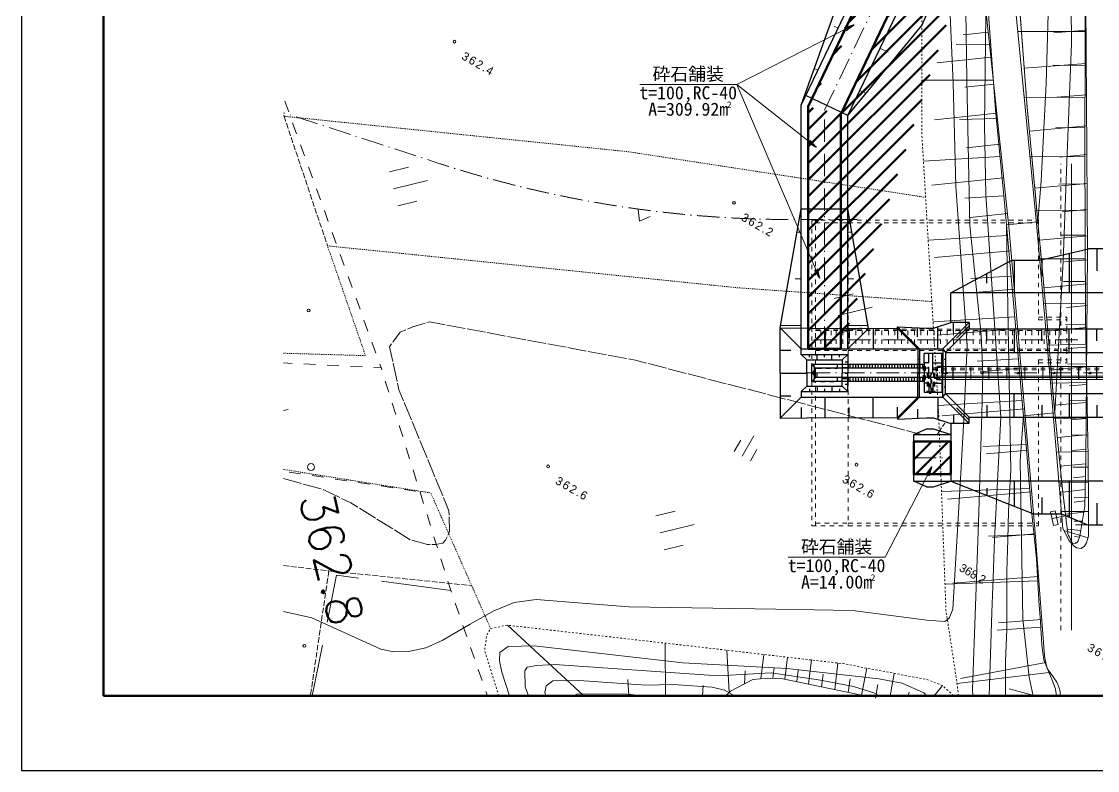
# Model space of a CAD drawing. Header units: millimetres. Extents: x 589521 to 827121, y -149161 to 18839.
# Drawn here: x 589521 to 704923, y -149161 to -68850 of the extents above; entities that cross this region are included whole.
import ezdxf
from ezdxf.enums import TextEntityAlignment as Align

# ---------------------------------------------------------------- set-up
doc = ezdxf.new("R2010")
doc.units = ezdxf.units.MM
doc.header["$LTSCALE"] = 400
for name, pattern in [('561019', [1, 0.5, -0.5]), ('56301', [0.5, 0.25, -0.25]), ('56302', [2, 1.5, -0.5]), ('57103', [5.5, 5, -0.5]), ('SXF_一点短鎖線', [9.25, 6, -1.5, 0.25, -1.5]), ('SXF_跳び破線', [12, 6, -6]), ('破線', [7.5, 6, -1.5])]:
    doc.linetypes.add(name, pattern=pattern)
for name, color, linetype, lineweight in [('D-BGD', 7, 'Continuous', 13), ('D-BMK', 2, 'SXF_一点短鎖線', 13), ('D-BYP-STR1', 2, 'Continuous', 13), ('D-BYP-STR2', 6, 'Continuous', 25), ('D-BYP-STR4', 6, 'Continuous', 25), ('D-BYP-STR8', 150, 'Continuous', 13), ('D-STR', 1, 'Continuous', 50), ('D-STR-HTXT', 7, 'Continuous', 13), ('D-STR-TXT', 7, 'Continuous', 13), ('D-TTL', 2, 'Continuous', 140), ('●予備設計_LP横断', 7, 'Continuous', 13)]:
    doc.layers.add(name, color=color, linetype=linetype, lineweight=lineweight)
doc.styles.add('BIGFONT', font='txt', dxfattribs={"height": 0.2, "bigfont": 'BIGFONT'})
doc.styles.add('MS ゴシック', font='MS Gothic.ttf')
doc.styles.add('Style-WORKING', font='WORKING.shx')
doc.dimstyles.new('DIM-400-F', dxfattribs={"dimscale": 400, "dimtxt": 3.5, "dimasz": 2.5, "dimexe": 0, "dimexo": 2, "dimgap": 0.8, "dimtad": 1, "dimdec": 0, "dimzin": 0, "dimdsep": 46, "dimtxsty": 'MS ゴシック', "dimblk": 'OPEN', "dimcen": 0.1, "dimclrd": 256, "dimclre": 256, "dimclrt": 256, "dimaunit": 1, "dimadec": 4, "dimazin": 0, "dimtfac": 1, "dimtdec": 0, "dimtmove": 2, "dimatfit": 3, "dimldrblk": 'OPEN', "dimfxl": 1, "dimtolj": 1, "dimtzin": 0, "dimlwd": -1, "dimlwe": -1, "dimarcsym": 2})

# ---------------------------------------------------------------- blocks, each defined once
blk = doc.blocks.new('M2242')
at = {"layer": '●予備設計_LP横断', "linetype": 'Continuous', "lineweight": 15}
for p, q in [((0, 0), (2, 0)), ((1.5, 0.75), (1.5, -0.75)), ((1.5, 0.75), (2, 0.75)), ((2, 0.75), (2, -0.75)), ((1.5, -0.75), (2, -0.75))]:
    blk.add_line(p, q, dxfattribs=at)
blk = doc.blocks.new('M6313')
at = {"layer": '●予備設計_LP横断', "linetype": 'Continuous', "lineweight": 9, "flags": 128}
blk.add_lwpolyline([(-0.75, 0), (0, -1), (0.75, 0)], dxfattribs=at)
blk = doc.blocks.new('M6334')
at = {"layer": '●予備設計_LP横断', "linetype": 'Continuous', "lineweight": 9}
for p, q in [((0, -1.25), (0, 1.25)), ((-1, -1.25), (-1, 0.15)), ((1, -1.25), (1, 0.15))]:
    blk.add_line(p, q, dxfattribs=at)
blk = doc.blocks.new('M7312')
at = {"layer": '●予備設計_LP横断', "linetype": 'Continuous', "lineweight": 20}
blk.add_circle((0, 0), 0.15, dxfattribs=at)
blk = doc.blocks.new('土工11-18')
at = {"layer": 'D-BYP-STR2'}
for p, q in [((901037, 91803), (898087, 94754)), ((898087, 91354), (898087, 94754)), ((898087, 94754), (905585, 91803)), ((885329, 91903), (890553, 93103)), ((888487, 92629), (888487, 88403)), ((894391, 93103), (890552, 93103)), ((891437, 93103), (891437, 90753)), ((894391, 93103), (898087, 91354)), ((894391, 93103), (894391, 88403)), ((875801, 88403), (882319, 91903)), ((882319, 91903), (885329, 91903)), ((882587, 91903), (882587, 88403)), ((885537, 91951), (885537, 90177)), ((896709, 92006), (896709, 90205)), ((901037, 88403), (898087, 91354)), ((901037, 88403), (901037, 91803)), ((901037, 91803), (905585, 91803)), ((905585, 91803), (905585, 89803)), ((879637, 89433), (879637, 90463)), ((903037, 89803), (903037, 86403)), ((903037, 89803), (905585, 89803)), ((875801, 85203), (875801, 88403)), ((901037, 88403), (875801, 88403)), ((893337, 86403), (903037, 86403)), ((896837, 82903), (893337, 86403)), ((893337, 84533), (893337, 86403)), ((894844, 83961), (893337, 85468)), ((896791, 84774), (896791, 86403)), ((899791, 86403), (899791, 82903)), ((902791, 84774), (902791, 86403)), ((906137, 83303), (903037, 86403)), ((857478, 79803), (857478, 84662)), ((857478, 84662), (859737, 82403)), ((859737, 83509), (859737, 84616)), ((862312, 84595), (862312, 82403)), ((864887, 84585), (864887, 83503)), ((867462, 84574), (867462, 82403)), ((872437, 82403), (870076, 84764)), ((870076, 84564), (870076, 84764)), ((870076, 84764), (873164, 84603)), ((871207, 83534), (870076, 84664)), ((872237, 82403), (870076, 84564)), ((870076, 84564), (870076, 83464)), ((872221, 83692), (872221, 84652)), ((873164, 84603), (873942, 84603)), ((873942, 84603), (875801, 85203)), ((874406, 82403), (874406, 84753)), ((874937, 82403), (877737, 85203)), ((875207, 82003), (877737, 84533)), ((877737, 85203), (875801, 85203)), ((876071, 84243, -354000), (876071, 85203, -354000)), ((876405, 83536), (877737, 84868)), ((877737, 85203), (877737, 84533)), ((877737, 84533), (893337, 84533)), ((879637, 83268), (879637, 84533)), ((882587, 84533), (882587, 82003)), ((885537, 83268), (885537, 84533)), ((888487, 82003), (888487, 84533)), ((891437, 83268), (891437, 84533)), ((895867, 82003), (893337, 84533)), ((904337, 82903), (904737, 83303)), ((904737, 83303), (904737, 76304)), ((904737, 83303), (906137, 83303)), ((857478, 82245), (858608, 82245)), ((859737, 82403), (872237, 82403)), ((859737, 81803), (859737, 82403)), ((872237, 82403), (872237, 79803)), ((872437, 82403), (872237, 82403)), ((872437, 82403), (874937, 82403)), ((872437, 82403), (872437, 79803)), ((874937, 82403), (874937, 79803)), ((874937, 82403), (875207, 82003)), ((875207, 82003), (875207, 79803)), ((875207, 82003), (895867, 82003)), ((895867, 82003), (896837, 82903)), ((895867, 82003), (895867, 79803)), ((904337, 82903), (896837, 82903)), ((896837, 82903), (896837, 79803)), ((904337, 82903), (904337, 79803)), ((904337, 82803), (904737, 82803)), ((860337, 81203), (859737, 81803)), ((859737, 81803), (859737, 81803)), ((860637, 81503), (860637, 81803)), ((861437, 81203), (861437, 81803)), ((862237, 81503), (862237, 81803)), ((863037, 81203), (863037, 81803)), ((863837, 81503), (863837, 81803)), ((864137, 81203), (864737, 81803)), ((864437, 81003), (864737, 81003)), ((872237, 81303), (872337, 81303)), ((875072, 81303), (875207, 81303)), ((895867, 81303), (896352, 81303)), ((904537, 81303), (904737, 81303)), ((857478, 79803), (860338, 79803)), ((857478, 79803), (857478, 74944)), ((857478, 79803), (860338, 79803)), ((864138, 80403), (864737, 80403)), ((864437, 79803), (864737, 79803)), ((864437, 79803), (864737, 79803)), ((872237, 77203), (872237, 79803)), ((872237, 79803), (872437, 79803)), ((872437, 77203), (872437, 79803)), ((874937, 77203), (874937, 79803)), ((874937, 79803), (875207, 79803)), ((875207, 77603), (875207, 79803)), ((895867, 77603), (895867, 79803)), ((895867, 79803), (896837, 79803)), ((896837, 76703), (896837, 79803)), ((904337, 76703), (904337, 79803)), ((904337, 79803), (904737, 79803)), ((864138, 79203), (864737, 79203)), ((864437, 78603), (864737, 78603)), ((857478, 77362), (858608, 77362)), ((860337, 78403), (859737, 77803)), ((859737, 77803), (859737, 77803)), ((859737, 77803), (859737, 77203)), ((860637, 78103), (860637, 77803)), ((861437, 78403), (861437, 77803)), ((862237, 78103), (862237, 77803)), ((863037, 78403), (863037, 77803)), ((863837, 78103), (863837, 77803)), ((864137, 78403), (864737, 77803)), ((872237, 78303), (872337, 78303)), ((874937, 77203), (875207, 77603)), ((875072, 78303), (875207, 78303)), ((875207, 77603), (895867, 77603)), ((875207, 77603), (877737, 75073)), ((882587, 75073), (882587, 77603)), ((888487, 77603), (888487, 75073)), ((895867, 77603), (893337, 75073)), ((895867, 78303), (896352, 78303)), ((895867, 77603), (896837, 76703)), ((904537, 78303), (904737, 78303)), ((857478, 74944), (859737, 77203)), ((859737, 77203), (872237, 77203)), ((862312, 75011), (862312, 77203)), ((867462, 75032), (867462, 77203)), ((872437, 77203), (870076, 74842)), ((872237, 77203), (870076, 75042)), ((872237, 77203), (872437, 77203)), ((872437, 77203), (874937, 77203)), ((874406, 77203), (874406, 74854)), ((874937, 77203), (877737, 74403)), ((879637, 76338), (879637, 75073)), ((885537, 76338), (885537, 75073)), ((891437, 76338), (891437, 75073)), ((896837, 76703), (893337, 73203)), ((904337, 76703), (896837, 76703)), ((899791, 73203), (899791, 76703)), ((903037, 73203), (906137, 76304)), ((904337, 76803), (904737, 76803)), ((904737, 76304), (904337, 76703)), ((906137, 76304), (904737, 76304)), ((859737, 76097), (859737, 74991)), ((864887, 75022), (864887, 76103)), ((870076, 75042), (870076, 76142)), ((871207, 76073), (870076, 74942)), ((870076, 75042), (870076, 74842)), ((872221, 75915), (872221, 74954)), ((876071, 75364, -354000), (876071, 74403, -354000)), ((876405, 76071), (877737, 74738)), ((877737, 74403), (877737, 75073)), ((877737, 75073), (893337, 75073)), ((894844, 75646), (893337, 74138)), ((893337, 75073), (893337, 73203)), ((870076, 74842), (873164, 75003)), ((873164, 75003), (873942, 75003)), ((873942, 75003), (875801, 74403)), ((875801, 74403), (875801, 68203)), ((877737, 74403), (875801, 74403)), ((896791, 74833), (896791, 73203)), ((902791, 74833), (902791, 73203)), ((893337, 73203), (903037, 73203)), ((903037, 69803, -240720), (903037, 73203)), ((905585, 69803, 242956), (903037, 69803, 242956)), ((905585, 69803, 242956), (905585, 68203, 242956)), ((905585, 68203), (875801, 68203)), ((875801, 68203), (884658, 64703)), ((882587, 68203), (882587, 65521)), ((888487, 68203), (888487, 64361)), ((894387, 68203), (894387, 63503)), ((897905, 63503), (905585, 68203)), ((879637, 67445), (879637, 66687)), ((885537, 66453), (885537, 64703)), ((891437, 65853), (891437, 63503)), ((884658, 64703), (887662, 64703)), ((887662, 64703), (890553, 63503)), ((897905, 63503), (890552, 63503))]:
    blk.add_line(p, q, dxfattribs=at)
for points in [[(857478, 84662), (860337, 84603), (870076, 84564)], [(859737, 81803), (864737, 81803), (864737, 79803)], [(860337, 79803), (860337, 81203), (864137, 81203), (864137, 79803)], [(859737, 77803), (864737, 77803), (864737, 79803)], [(860337, 79803), (860337, 78403), (864137, 78403), (864137, 79803)], [(857478, 74944), (860337, 75003), (870076, 75042)]]:
    blk.add_lwpolyline(points, dxfattribs=at)
at = {"layer": 'D-BYP-STR4', "ltscale": 0.2}
for p, q in [((906137, 86703), (903037, 89803)), ((905585, 89803), (905866, 89733)), ((905866, 89833), (905866, 89733)), ((908996, 86703), (905866, 89833)), ((905866, 89833), (907054, 89703)), ((907406, 88243), (905866, 89783)), ((908896, 86703), (905866, 89733)), ((907054, 89703), (909496, 89803)), ((908016, 89743), (908016, 88721)), ((909496, 89803), (911337, 89803)), ((910166, 86703), (910166, 89803)), ((911337, 86703), (914537, 89903)), ((914537, 89903), (911337, 89803)), ((912352, 89835), (912352, 88776)), ((914537, 79803), (914537, 89903)), ((908896, 86703), (906137, 86703)), ((906137, 83303), (906137, 86703)), ((908896, 79803), (908896, 86703)), ((908996, 86703), (908896, 86703)), ((911337, 86703), (908996, 86703)), ((908996, 86703), (908996, 79803)), ((911337, 79803), (911337, 86703)), ((912887, 86403), (914537, 86403)), ((908996, 83103), (908896, 83103)), ((911337, 83103), (914537, 83103)), ((908896, 79803), (908896, 72903)), ((908946, 79803), (908896, 79803)), ((908996, 72903), (908996, 79803)), ((911337, 79803), (911337, 72903)), ((912937, 79803), (914537, 79803)), ((914537, 79803), (914537, 69703)), ((906137, 72903), (906137, 76304)), ((908996, 76503), (908896, 76503)), ((911337, 76503), (914537, 76503)), ((906137, 72903), (903037, 69803)), ((908996, 72903), (905866, 69774)), ((908896, 72903), (905866, 69874)), ((908896, 72903), (906137, 72903)), ((908996, 72903), (908896, 72903)), ((911337, 72903), (908996, 72903)), ((910166, 72903), (910166, 69803)), ((911337, 72903), (914537, 69703)), ((912887, 73203), (914537, 73203)), ((907406, 71364), (905866, 69824)), ((908016, 69864), (908016, 70886)), ((912352, 69772), (912352, 70830)), ((905585, 69803), (905866, 69874)), ((905866, 69774), (907054, 69903)), ((905866, 69774), (905866, 69874)), ((907054, 69903), (909496, 69803)), ((909496, 69803), (911337, 69803)), ((914537, 69703), (911337, 69803))]:
    blk.add_line(p, q, dxfattribs=at)
blk = doc.blocks.new('_Open')
at = {"color": 0, "linetype": 'ByBlock', "lineweight": -2}
for p, q in [((-1, 0.17), (0, 0)), ((-1, -0.17), (0, 0)), ((0, 0), (-1, 0))]:
    blk.add_line(p, q, dxfattribs=at)

msp = doc.modelspace()

# ---------------------------------------------------------------- hatches: boundary and pattern name
at = {"layer": 'D-STR'}
h = msp.add_hatch(dxfattribs=at)
h.set_pattern_fill('ANSI31', color=256, scale=400)
edge = h.paths.add_edge_path()
edge.add_line((673896, -77975), (702554, -18039))
edge.add_line((702554, -18039), (702814, -21552))
edge.add_line((702814, -21552), (703074, -25065))
edge.add_line((703074, -25065), (673896, -77975))
edge.add_line((673896, -103938), (677396, -103938))
edge.add_line((677396, -78768), (703074, -25065))
edge.add_line((677396, -103938), (677396, -78768))
edge.add_line((673896, -103938), (673896, -77975))
h = msp.add_hatch(dxfattribs=at)
h.set_pattern_fill('ANSI31', color=256, scale=400)
h.paths.add_polyline_path([(689210, -117388), (689210, -113888), (685210, -113888), (685210, -117388)])

# ---------------------------------------------------------------- linework, layer by layer
at = {"layer": 'D-BGD', "linetype": 'Continuous'}
for p, q in [((693201, -69997, -363379), (690524, -70280, -363379)), ((703606, -69934, -363379), (696369, -69903, -363379)), ((703692, -69789, -363379), (700248, -70047, -363379)), ((693471, -71336, -363379), (689783, -71327, -363379)), ((693493, -72679, -363379), (687719, -73293, -363379)), ((703721, -73362, -363379), (697070, -73860, -363379)), ((703589, -73557, -363379), (700154, -73532, -363379)), ((693756, -75140, -363379), (686085, -75121, -363379)), ((693796, -75564, -363379), (690690, -75890, -363379)), ((703577, -76988, -363379), (697066, -76959, -363379)), ((703747, -76697, -363379), (700546, -76967, -363379)), ((617749, -77376, -472), (618175, -78551, -445)), ((694122, -78669, -363379), (687442, -79374, -363379)), ((694080, -79231, -363379), (690140, -79348, -363379)), ((618599, -79726, -417), (619024, -80901, -389)), ((703770, -80032, -363379), (697626, -80612, -363379)), ((703563, -80244, -363379), (700468, -80230, -363379)), ((619449, -82077, -362), (619875, -83252, -334)), ((694474, -82009, -363379), (690886, -82392, -363379)), ((694466, -83318, -363379), (686253, -83812, -363379)), ((703562, -83335, -363379), (697688, -83361, -363379)), ((703790, -83117, -363379), (700853, -83395, -363379)), ((620300, -84427, -307), (620725, -85602, -279)), ((628991, -84964, -363379), (631031, -84466, -363379)), ((629434, -86785, -363379), (633078, -85896, -363379)), ((694857, -85597, -363379), (687145, -86412, -363379)), ((703811, -86203, -363379), (698204, -86733, -363379)), ((703571, -86269, -363379), (700770, -86286, -363379)), ((621150, -86777, -251), (621576, -87953, -224)), ((694866, -87549, -363379), (690685, -87801, -363379)), ((629878, -88607, -363379), (631918, -88110, -363379)), ((622001, -89128, -196), (622426, -90303, -168)), ((695260, -89451, -363379), (691280, -89873, -363379)), ((703587, -89070, -363379), (698255, -89096, -363379)), ((703829, -89019, -363379), (701146, -89269, -363379)), ((622850, -91478, -141), (623276, -92654, -113)), ((695257, -91781, -363379), (686763, -92292, -363379)), ((703848, -91835, -363379), (698720, -92307, -363379)), ((703598, -91741, -363379), (701044, -91749, -363379)), ((695642, -93442, -363379), (687439, -94148, -363379)), ((623701, -93829, -85), (624126, -95004, -58)), ((703603, -94281, -363379), (698723, -94302, -363379)), ((703853, -94410, -363379), (701398, -94634, -363379)), ((624551, -96179, -30), (624977, -97354, -2)), ((695659, -96153, -363379), (691342, -96412, -363379)), ((703618, -96723, -363379), (701283, -96731, -363379)), ((676667, -98560, -363379), (678707, -98065, -363379)), ((695995, -97543, -363379), (691794, -97909, -363379)), ((703833, -96984, -363379), (699190, -97411, -363379)), ((625402, -98529, 25), (625827, -99704, 53)), ((703625, -99058, -363379), (699135, -99083, -363379)), ((677109, -100381, -363379), (680753, -99496, -363379)), ((703815, -99316, -363379), (701605, -99512, -363379)), ((626252, -100879, 81), (626678, -102054, 108)), ((696060, -100524, -363379), (687290, -101051, -363379)), ((703647, -101308, -363379), (701490, -101348, -363379)), ((677552, -102204, -363379), (679592, -101708, -363379)), ((696355, -101753, -363379), (687792, -102483, -363379)), ((703798, -101647, -363379), (699598, -102004, -363379)), ((627103, -103230, 136), (627528, -104405, 164)), ((703692, -103456, -363379), (699526, -103541, -363379)), ((703782, -103754, -363379), (701779, -103925, -363379)), ((696441, -105010, -363379), (692001, -105277, -363379)), ((618556, -105504, 113), (617621, -105456, 105)), ((621052, -105632, 136), (619803, -105568, 125)), ((623548, -105760, 159), (622300, -105696, 148)), ((626045, -105888, 182), (624797, -105824, 171)), ((628169, -106205, 207), (628102, -105993, 201)), ((696720, -106034, -363379), (692375, -106409, -363379)), ((703766, -105861, -363379), (699954, -106186, -363379)), ((703728, -105541, -363379), (701723, -105577, -363379)), ((628913, -108590, 275), (628541, -107398, 241)), ((703764, -107546, -363379), (699880, -107620, -363379)), ((703751, -107774, -363379), (701933, -107929, -363379)), ((696823, -109496, -363379), (687830, -110036, -363379)), ((703812, -109488, -363379), (701924, -109522, -363379)), ((617621, -110572, -363379), (618136, -110447, -363379)), ((629659, -110976, 343), (629287, -109783, 309)), ((697103, -110384, -363379), (688256, -111146, -363379)), ((703737, -109687, -363379), (700277, -109981, -363379)), ((703842, -111362, -363379), (700209, -111442, -363379)), ((703724, -111423, -363379), (702085, -111572, -363379)), ((630404, -113360, 412), (630032, -112168, 378)), ((697267, -114199, -363379), (692626, -114425, -363379)), ((703710, -113159, -363379), (700617, -113462, -363379)), ((703879, -113183, -363379), (702117, -113220, -363379)), ((631149, -115746, 480), (630778, -114553, 446)), ((697478, -114809, -363379), (693011, -115195, -363379)), ((703916, -114946, -363379), (700507, -115017, -363379)), ((703699, -114713, -363379), (702231, -114856, -363379)), ((703677, -116267, -363379), (700918, -116537, -363379)), ((618219, -117165, 154), (619455, -117352, 191)), ((620691, -117537, 229), (621926, -117724, 266)), ((631895, -118131, 548), (631522, -116938, 514)), ((703929, -116649, -363379), (702289, -116652, -363379)), ((703642, -117652, -363379), (702351, -117794, -363379)), ((623161, -117910, 304), (624396, -118095, 342)), ((625632, -118282, 379), (626867, -118468, 417)), ((628103, -118654, 455), (629339, -118840, 492)), ((703932, -118289, -363379), (700787, -118303, -363379)), ((630574, -119027, 530), (631810, -119212, 567)), ((632640, -120517, 616), (632267, -119324, 582)), ((697658, -118908, -363379), (688195, -119260, -363379)), ((697863, -119275, -363379), (688823, -120054, -363379)), ((703606, -119038, -363379), (701200, -119332, -363379)), ((703939, -119861, -363379), (702434, -119873, -363379)), ((703575, -120249, -363379), (702438, -120379, -363379)), ((633385, -122902, 684), (633012, -121710, 650)), ((657570, -121851, -363379), (659610, -121356, -363379)), ((703945, -121376, -363379), (701050, -121396, -363379)), ((703459, -121453, -363379), (701489, -121694, -363379)), ((658012, -123672, -363379), (661656, -122787, -363379)), ((703911, -124205, -363379), (701313, -123427, -363379)), ((703144, -123413, -363379), (701684, -123290, -363379)), ((703302, -122433, -363379), (702440, -122434, -363379)), ((703964, -122828, -363379), (702566, -122832, -363379)), ((634130, -125288, 752), (633757, -124096, 718)), ((698126, -123864, -363379), (693236, -124047, -363379)), ((698250, -123800, -363379), (693681, -124184, -363379)), ((703001, -124143, -363379), (702457, -124067, -363379)), ((658454, -125495, -363379), (660495, -124999, -363379)), ((634874, -127673, 819), (634502, -126481, 785)), ((635554, -129851, 881), (628128, -128870, 511)), ((698525, -128825, -363379), (688566, -129197, -363379)), ((698598, -128372, -363379), (689396, -129069, -363379)), ((636450, -132416, 902), (636038, -131237, 892)), ((637274, -134777, 921), (636863, -133597, 911)), ((649822, -141161, -363379), (641636, -133583, -363379)), ((698843, -133797, -363379), (694170, -134132, -363379)), ((698953, -132970, -363379), (694323, -133320, -363379)), ((621789, -135716, 220), (620682, -141161, 184)), ((638098, -137138, 940), (637686, -135957, 930)), ((658594, -141161, -363379), (658561, -135507, -363379)), ((665413, -140808, -363379), (665163, -136260, -363379)), ((668824, -139317, -363379), (669125, -136719, -363379)), ((671387, -139366, -363379), (671660, -137012, -363379)), ((673937, -139898, -363379), (674237, -137311, -363379)), ((638922, -139498, 959), (638510, -138318, 949)), ((667055, -139877, -363379), (667141, -138460, -363379)), ((670107, -139270, -363379), (670249, -138104, -363379)), ((672662, -139632, -363379), (672805, -138397, -363379)), ((676740, -140483, -363379), (677069, -137639, -363379)), ((679628, -141086, -363379), (680178, -138187, -363379)), ((699388, -137592, -363379), (690217, -139299, -363379)), ((654671, -141161, -363379), (654559, -139422, -363379)), ((675339, -140191, -363379), (675496, -138833, -363379)), ((678184, -140784, -363379), (678404, -139349, -363379)), ((682671, -141161, -363379), (683128, -138746, -363379)), ((699725, -138655, -363379), (689862, -139851, -363379)), ((639503, -141161, 972), (639334, -140677, 968)), ((662550, -141161, -363379), (662618, -140064, -363379)), ((681098, -141392, -363379), (681376, -139929, -363379)), ((684603, -141161, -363379), (684708, -140776, -363379)), ((687418, -141161, -363379), (688317, -140065, -363379)), ((698228, -141161, -363379), (695448, -140414, -363379))]:
    msp.add_line(p, q, dxfattribs=at)
at = {"layer": 'D-BGD', "linetype": '56302'}
msp.add_line((617678, -79008, -363379), (622339, -92903, -363379), dxfattribs=at)
at = {"layer": 'D-BGD', "linetype": '561019', "elevation": -363379, "flags": 128}
for points in [[(702713, -124753), (702253, -124785), (701747, -123807), (701161, -119012), (700357, -110818), (700290, -110128), (699423, -99943), (698538, -90326), (698322, -87979), (697383, -78049), (696465, -65784), (696371, -64811), (695979, -60742), (695551, -56757), (695476, -56060), (693623, -47562), (693200, -45624), (693483, -36824), (694482, -5890), (694104, -4783), (682689, -4707), (667514, -2414), (666558, -2269)], [(690021, -141161), (689832, -139606), (689106, -134844), (688671, -132000), (688233, -120275), (687887, -110988), (686071, -80778), (686114, -63090), (685491, -56533), (683426, -50889), (681737, -47195), (679132, -44228), (679475, -43772), (680720, -42114), (680735, -42094)], [(640717, -141161), (639191, -136286), (639414, -134685), (639834, -133940), (641636, -133583), (664158, -136144), (677633, -137704), (686722, -139427), (688317, -140065), (689503, -141161)]]:
    msp.add_lwpolyline(points, dxfattribs=at)
at = {"layer": 'D-BGD', "linetype": 'Continuous', "flags": 128}
for points, elevation in [([(692533, -2269), (693413, -2402), (694809, -2590), (695845, -3015), (696573, -3944), (696971, -6787), (697266, -21529), (697709, -40129), (697526, -60540), (696371, -64811), (692984, -65109), (692805, -79925), (692952, -87448), (693693, -98621), (694553, -111278), (693883, -124366), (693740, -128488), (693580, -132221), (693315, -141161)], 1621), ([(701641, -2269), (702164, -4290), (702497, -7931), (703150, -22238), (703413, -36946), (703586, -56366), (703753, -77471), (703859, -93541), (703691, -115755), (703560, -120825), (703044, -124038), (702847, -124528), (702713, -124753)], -363379), ([(703691, -115755), (703859, -93541), (703753, -77471), (703586, -56366), (703413, -36946), (703150, -22238)], -363379), ([(695979, -60742), (696371, -64811), (696465, -65784), (697383, -78049), (698322, -87979), (698538, -90326), (699423, -99943), (700290, -110128), (700357, -110818), (701161, -119012), (701747, -123807)], -363379), ([(697238, -113849), (696972, -111136), (696903, -110439), (696036, -100243), (695152, -90639), (694936, -88295), (693996, -78336), (693077, -66074), (692984, -65109), (692693, -62091)], -363379), ([(699800, -61782), (699414, -75488), (698877, -85950), (698538, -90326), (695152, -90639), (695332, -101682), (695628, -116972), (695396, -121353), (695293, -124383), (695200, -127836), (695194, -134093), (695042, -137403), (695061, -141161)], 2621), ([(698019, -141161), (697593, -139144), (696924, -132925), (696644, -115925), (696972, -111136), (700357, -110818), (701256, -94562), (701637, -83936), (702149, -71223), (702073, -63126)], 3621), ([(617621, -132130), (620666, -132786), (628042, -136137), (629455, -136432), (631041, -136389), (632888, -136003), (634627, -135211), (637643, -133457), (640179, -132028), (642359, -131162), (644735, -130830), (654652, -131600), (670411, -131868), (678659, -132022), (686609, -133032), (688537, -133183), (689023, -132844), (689403, -131861), (690291, -116663), (690591, -111499), (690937, -103578), (689742, -86512), (689428, -75441), (689052, -66539)], -379), ([(693077, -66074), (693996, -78336), (694936, -88295), (695152, -90639), (696036, -100243), (696903, -110439), (696972, -111136), (697238, -113849), (697828, -120962), (698388, -126419), (698646, -130931), (698809, -133228), (698957, -135712), (699172, -137283), (700136, -139672), (700434, -140431), (700529, -141161)], -363379), ([(691515, -140454), (692161, -122571), (692509, -110934), (692628, -106612), (692432, -102457), (691230, -90735), (690918, -75091), (690809, -67700)], 621), ([(697238, -113849), (697828, -120962), (698388, -126419), (698646, -130931), (698809, -133228), (698957, -135712)], -363379), ([(703691, -115755), (703560, -120825), (703044, -124038), (702847, -124528), (702713, -124753), (702514, -124817), (702253, -124785), (701747, -123807)], -363379), ([(641868, -141161), (641021, -138611), (640796, -137395), (640838, -136526), (641717, -135850), (644497, -135808), (660460, -137621), (671611, -138210), (681473, -139342), (683974, -139787), (686314, -140845), (686579, -141161)], 621), ([(700529, -141161), (700434, -140431), (700136, -139672), (699172, -137283), (698957, -135712)], -363379), ([(643894, -141161), (643553, -140203), (643504, -138470), (643748, -138071), (644738, -137903), (646737, -137808), (664293, -139000), (669911, -138698), (675218, -139487), (678748, -140145), (680943, -140849), (681532, -141161)], 1621), ([(645739, -141161), (645658, -140792), (645778, -140067), (646520, -139546), (649329, -139520), (656469, -140017), (659431, -139956), (663606, -140215), (664907, -140559), (665804, -141043), (665825, -141161)], 2621), ([(679988, -141161), (671162, -139319), (669601, -139246), (667961, -139395), (665569, -140666), (665321, -140891), (665024, -141161)], -363379), ([(691557, -141161), (691515, -140454)], 621), ([(648687, -141161), (649072, -140989), (654106, -140938), (656374, -141161)], 3621)]:
    msp.add_lwpolyline(points, dxfattribs=dict(at, elevation=elevation))
at = {"layer": 'D-BGD', "linetype": '56301', "elevation": -363379, "flags": 128}
for points in [[(686487, -87701), (654645, -82816), (632001, -80483), (617678, -79008), (617621, -78840)], [(617621, -104420), (626417, -104678), (622339, -92903), (666391, -97403), (669276, -97607), (687159, -98874)], [(617621, -116873), (621354, -117483), (633409, -119399), (638134, -130093), (639834, -133940)]]:
    msp.add_lwpolyline(points, dxfattribs=at)
at = {"layer": 'D-BGD', "linetype": 'Continuous', "extrusion": (0.879845, 0.091136, 0.466441), "elevation": 607654}
msp.add_lwpolyline([(-194805, -315745), (-178696, -316390), (-162393, -316966)], dxfattribs=at)
at = {"layer": 'D-BGD', "linetype": 'Continuous', "extrusion": (0.995578, 0.086824, 0.035859), "elevation": 684565}
msp.add_lwpolyline([(-184290, -20389), (-167557, -20990), (-151248, -21500)], dxfattribs=at)
at = {"layer": 'D-BGD', "linetype": '57103', "elevation": -879, "flags": 128}
msp.add_lwpolyline([(617621, -117869), (621685, -118965), (624837, -120462), (631234, -124432), (633078, -124918), (633940, -124942), (634710, -124776), (635009, -124462), (635406, -123582), (635370, -121336), (630006, -108339), (628992, -103719), (630131, -102153), (631500, -101601), (633270, -101047), (655389, -105175), (682687, -112243), (685058, -112878), (686471, -113210), (687768, -113112), (688538, -111908)], dxfattribs=at)
at = {"layer": 'D-BGD', "linetype": 'Continuous', "extrusion": (-0.007549, 0.021435, 0.999742), "elevation": -6812}
msp.add_lwpolyline([(-557223, 308104), (-557227, 308544), (-556478, 308236)], dxfattribs=at)
at = {"layer": 'D-BGD', "linetype": '56302', "elevation": -363379, "flags": 128}
for points in [[(617621, -127178), (622484, -127759), (637800, -129336)], [(622484, -127759), (620506, -141161)]]:
    msp.add_lwpolyline(points, dxfattribs=at)
at = {"layer": 'D-BGD', "linetype": 'Continuous', "extrusion": (-0.04947, 0.003309, 0.99877), "elevation": -30989}
msp.add_lwpolyline([(86498, 632078), (86346, 629718), (91435, 629033)], dxfattribs=at)
at = {"layer": 'D-BGD', "linetype": 'Continuous', "extrusion": (0.458205, 0.167983, 0.872829), "elevation": 270171}
msp.add_lwpolyline([(-340897, -481387), (-340678, -481391), (-339649, -481448)], dxfattribs=at)
at = {"layer": 'D-BGD', "linetype": 'Continuous'}
for points in [[(701386, -2269, 4937), (703149, -26083, 4701), (703515, -37966, 4901), (703637, -61693, 5091), (703556, -82062, 5111), (703635, -100747, 5131), (703927, -115610, 4921), (703944, -120475, 5001), (703971, -124020, 4761), (703755, -124738, 4671), (703527, -125115, 4671)], [(703515, -37966, 4901), (703637, -61693, 5091), (703556, -82062, 5111), (703635, -100747, 5131), (703927, -115610, 4921)], [(684509, -46050, 661), (686442, -48326, 1121), (687893, -50255, 861), (689492, -53032, 811), (690601, -55538, 1301), (691651, -58206, 1531), (692158, -60112, 1561), (695447, -91173, 3061), (696845, -107421, 3571), (698278, -124093, 4171), (699247, -136853, 4791), (699327, -137257, 4791), (699392, -137606, 4771), (699430, -137800, 4761), (699576, -138288, 4761), (699911, -138769, 4781), (700556, -139694, 4781), (700681, -139938, 4781), (700863, -140424, 4771), (700886, -140564, 4751), (700922, -140723, 4751), (700918, -141090, 4731), (700899, -141161, 4731)], [(698432, -90916, 3061), (695328, -59293, 1501)], [(692158, -60112, 1561), (695447, -91173, 3061)], [(703927, -115610, 4921), (703944, -120475, 5001), (703971, -124020, 4761), (703755, -124738, 4671), (703527, -125115, 4671), (703186, -125346, 4591), (702679, -125285, 4531), (702377, -125088, 4521), (701872, -124521, 4461), (701205, -123215, 4141)], [(700899, -141161, 4731), (700918, -141090, 4731), (700922, -140723, 4751), (700886, -140564, 4751), (700863, -140424, 4771), (700681, -139938, 4781), (700556, -139694, 4781), (699911, -138769, 4781), (699576, -138288, 4761), (699430, -137800, 4761), (699392, -137606, 4771), (699327, -137257, 4791), (699247, -136853, 4791), (698278, -124093, 4171)]]:
    msp.add_polyline3d(points, dxfattribs=at)
msp.add_circle((620567, -116630, -580), 375, dxfattribs=at)
at = {"layer": 'D-BMK'}
for p, q in [((675646, -78371, -363300), (702814, -21552, -363300)), ((675646, -103938, -363379), (675646, -78371, -363319)), ((685210, -115638, -363379), (689210, -115638, -363379))]:
    msp.add_line(p, q, dxfattribs=at)
at = {"layer": 'D-BMK', "linetype": 'SXF_一点短鎖線'}
for p, q in [((702805, -102988, -363379), (673618, -102988, -363379)), ((674546, -105638, -363379), (674546, -107438, -363379)), ((787236, -106538, -363379), (673324, -106538, -363379)), ((687046, -106538, -363379), (687046, -108788, -363379))]:
    msp.add_line(p, q, dxfattribs=at)
at = {"layer": 'D-BMK', "linetype": 'SXF_一点短鎖線', "elevation": -363379, "flags": 128}
msp.add_lwpolyline([(679165, -90082), (672201, -90082, -0.0787115), (634401, -84095), (617621, -78642)], format="xyb", dxfattribs=at)
at = {"layer": 'D-BYP-STR1'}
for p, q in [((677087, -69563, 3242732), (676664, -69361, 3756969)), ((681597, -71721, -2249901), (682487, -72147, -3333660)), ((674930, -74074, 3241136), (674548, -73891, 3706668)), ((679440, -76232, -2251497), (680108, -76552, -3064232)), ((702122, -101838, -363379), (702122, -84108, -363379)), ((672703, -91438, -363379), (673146, -91438, -363379)), ((678146, -91438, -363379), (678576, -91438, -363379)), ((672481, -96438, -363379), (673146, -96438, -363379)), ((678146, -96438, -363379), (678790, -96438, -363379)), ((670930, -101438, -363379), (673146, -101438, -363379)), ((678146, -101438, -363379), (680292, -101438, -363379)), ((702122, -134108, -363379), (702122, -104138, -363379)), ((710846, -106888, -363379), (687746, -106888, -363379))]:
    msp.add_line(p, q, dxfattribs=at)
at = {"layer": 'D-BYP-STR1', "linetype": 'SXF_跳び破線', "ltscale": 0.2}
for p, q in [((701008, -134108, -363379), (701008, -84108, -363379)), ((674292, -90138, -363379), (678188, -90138, -363379)), ((674692, -90438, -363379), (678188, -90438, -363379)), ((678188, -90138, -363379), (698593, -90138, -363379)), ((678188, -90438, -363379), (698593, -90438, -363379)), ((678192, -105638, -363379), (678192, -90138, -363379)), ((698593, -90138, -363379), (698593, -100838, -363379)), ((698593, -100538, -363379), (701622, -100538, -363379)), ((698593, -100838, -363379), (701622, -100838, -363379)), ((701622, -100538, -363379), (701622, -101838, -363379)), ((674692, -101838, -363379), (678192, -101838, -363379)), ((674692, -101988, -363379), (678192, -101988, -363379)), ((675242, -101988, -363379), (675242, -103988, -363379)), ((675792, -101988, -363379), (675792, -103988, -363379)), ((676343, -101988, -363379), (676343, -103988, -363379)), ((676893, -101988, -363379), (676893, -103988, -363379)), ((677593, -101988, -363379), (677593, -103988, -363379)), ((678192, -101838, -363379), (702122, -101838, -363379)), ((678192, -101988, -363379), (701622, -101988, -363379)), ((678293, -101988, -363379), (678293, -103988, -363379)), ((678993, -101988, -363379), (678993, -103988, -363379)), ((679693, -101988, -363379), (679693, -103988, -363379)), ((680393, -101988, -363379), (680393, -103988, -363379)), ((681093, -101988, -363379), (681093, -103988, -363379)), ((681793, -101988, -363379), (681793, -103988, -363379)), ((682493, -101988, -363379), (682493, -103988, -363379)), ((683193, -101988, -363379), (683193, -103988, -363379)), ((683893, -101988, -363379), (683893, -103988, -363379)), ((684593, -101988, -363379), (684593, -103988, -363379)), ((685293, -101988, -363379), (685293, -103988, -363379)), ((685993, -101988, -363379), (685993, -103988, -363379)), ((686693, -101988, -363379), (686693, -103988, -363379)), ((687393, -101988, -363379), (687393, -103988, -363379)), ((688093, -101988, -363379), (688093, -103988, -363379)), ((688793, -101988, -363379), (688793, -103988, -363379)), ((689493, -101988, -363379), (689493, -103988, -363379)), ((690193, -101988, -363379), (690193, -103988, -363379)), ((690893, -101988, -363379), (690893, -103988, -363379)), ((691593, -101988, -363379), (691593, -103988, -363379)), ((692293, -101988, -363379), (692293, -103988, -363379)), ((692993, -101988, -363379), (692993, -103988, -363379)), ((693693, -101988, -363379), (693693, -103988, -363379)), ((694393, -101988, -363379), (694393, -103988, -363379)), ((695093, -101988, -363379), (695093, -103988, -363379)), ((695793, -101988, -363379), (695793, -103988, -363379)), ((696493, -101988, -363379), (696493, -103988, -363379)), ((697193, -101988, -363379), (697193, -103988, -363379)), ((697893, -101988, -363379), (697893, -103988, -363379)), ((698593, -101988, -363379), (698593, -103988, -363379)), ((699197, -101988, -363379), (699197, -103988, -363379)), ((699801, -101988, -363379), (699801, -103988, -363379)), ((700405, -101988, -363379), (700405, -103988, -363379)), ((701008, -101988, -363379), (701008, -103988, -363379)), ((701622, -101838, -363379), (701622, -104138, -363379)), ((701622, -101838, -363379), (701622, -104138, -363379)), ((702122, -101838, -363379), (702122, -104138, -363379)), ((674692, -103988, -363379), (678192, -103988, -363379)), ((674692, -104138, -363379), (678192, -104138, -363379)), ((678192, -103988, -363379), (701622, -103988, -363379)), ((678192, -104138, -363379), (702122, -104138, -363379)), ((701622, -105438, -363379), (701622, -104138, -363379)), ((688096, -105938, -363379), (687396, -105938, -363379)), ((698593, -105138, -363379), (698593, -122938, -363379)), ((698593, -105138, -363379), (701622, -105138, -363379)), ((698593, -105438, -363379), (701622, -105438, -363379)), ((710846, -106188, -363379), (687746, -106188, -363379)), ((678192, -107438, -363379), (678192, -122938, -363379)), ((674292, -122938, -363379), (678188, -122938, -363379)), ((674692, -122638, -363379), (678188, -122638, -363379)), ((678188, -122638, -363379), (698593, -122638, -363379)), ((678188, -122938, -363379), (698593, -122938, -363379))]:
    msp.add_line(p, q, dxfattribs=at)
at = {"layer": 'D-BYP-STR1', "linetype": 'Continuous', "lineweight": 25}
for p, q in [((678369, -105638, -363379), (678369, -106038, -363379)), ((678669, -105638, -363379), (678669, -106038, -363379)), ((678969, -105638, -363379), (678969, -106038, -363379)), ((679269, -105638, -363379), (679269, -106038, -363379)), ((679569, -105638, -363379), (679569, -106038, -363379)), ((679869, -105638, -363379), (679869, -106038, -363379)), ((680169, -105638, -363379), (680169, -106038, -363379)), ((680469, -105638, -363379), (680469, -106038, -363379)), ((680769, -105638, -363379), (680769, -106038, -363379)), ((681069, -105638, -363379), (681069, -106038, -363379)), ((681369, -105638, -363379), (681369, -106038, -363379)), ((681669, -105638, -363379), (681669, -106038, -363379)), ((681969, -105638, -363379), (681969, -106038, -363379)), ((682269, -105638, -363379), (682269, -106038, -363379)), ((682569, -105638, -363379), (682569, -106038, -363379)), ((682869, -105638, -363379), (682869, -106038, -363379)), ((683169, -105638, -363379), (683169, -106038, -363379)), ((683469, -105638, -363379), (683469, -106038, -363379)), ((683769, -105638, -363379), (683769, -106038, -363379)), ((684069, -105638, -363379), (684069, -106038, -363379)), ((684369, -105638, -363379), (684369, -106038, -363379)), ((684669, -105638, -363379), (684669, -106038, -363379)), ((684969, -105638, -363379), (684969, -106038, -363379)), ((685269, -105638, -363379), (685269, -106038, -363379)), ((685569, -105638, -363379), (685569, -106038, -363379)), ((685869, -105638, -363379), (685869, -106038, -363379)), ((686169, -105638, -363379), (686169, -106038, -363379)), ((678369, -107038, -363379), (678369, -107438, -363379)), ((678669, -107038, -363379), (678669, -107438, -363379)), ((678969, -107038, -363379), (678969, -107438, -363379)), ((679269, -107038, -363379), (679269, -107438, -363379)), ((679569, -107038, -363379), (679569, -107438, -363379)), ((679869, -107038, -363379), (679869, -107438, -363379)), ((680169, -107038, -363379), (680169, -107438, -363379)), ((680469, -107038, -363379), (680469, -107438, -363379)), ((680769, -107038, -363379), (680769, -107438, -363379)), ((681069, -107038, -363379), (681069, -107438, -363379)), ((681369, -107038, -363379), (681369, -107438, -363379)), ((681669, -107038, -363379), (681669, -107438, -363379)), ((681969, -107038, -363379), (681969, -107438, -363379)), ((682269, -107038, -363379), (682269, -107438, -363379)), ((682569, -107038, -363379), (682569, -107438, -363379)), ((682869, -107038, -363379), (682869, -107438, -363379)), ((683169, -107038, -363379), (683169, -107438, -363379)), ((683469, -107038, -363379), (683469, -107438, -363379)), ((683769, -107038, -363379), (683769, -107438, -363379)), ((684069, -107038, -363379), (684069, -107438, -363379)), ((684369, -107038, -363379), (684369, -107438, -363379)), ((684669, -107038, -363379), (684669, -107438, -363379)), ((684969, -107038, -363379), (684969, -107438, -363379)), ((685269, -107038, -363379), (685269, -107438, -363379)), ((685569, -107038, -363379), (685569, -107438, -363379)), ((685869, -107038, -363379), (685869, -107438, -363379)), ((686169, -107038, -363379), (686169, -107438, -363379))]:
    msp.add_line(p, q, dxfattribs=at)
at = {"layer": 'D-BYP-STR1', "color": 2}
msp.add_line((688096, -107138, -363379), (687396, -107138, -363379), dxfattribs=at)
at = {"layer": 'D-BYP-STR1', "linetype": 'SXF_跳び破線', "ltscale": 0.2, "elevation": -363379}
for points in [[(674292, -90138), (674292, -105638), (674692, -105638), (674692, -90138)], [(674692, -122938), (674692, -107438), (674292, -107438), (674292, -122938)]]:
    msp.add_lwpolyline(points, dxfattribs=at)
at = {"layer": 'D-BYP-STR2'}
for p, q in [((673146, -77805, -363300), (702442, -16533, -363300)), ((678146, -78938, -363300), (703165, -26612, -363300)), ((673146, -77805, -363300), (683067, -50102, -363300)), ((686099, -69260, -363300), (691481, -56960, -363300)), ((678146, -78938, -363300), (686099, -69260, -363300)), ((678146, -78938, -363300), (673635, -76782, -363300)), ((673146, -103938, -363379), (673146, -77805, -363328)), ((678146, -103938, -363379), (678146, -78938, -363300)), ((670887, -101679, -363379), (673146, -88938, -363379)), ((673146, -88938, -363379), (678146, -88938, -363379)), ((680348, -101765, -363379), (678146, -88938, -363379)), ((670887, -101679, -363379), (673146, -103938, -363379)), ((678146, -103938, -363379), (680348, -101765, -363379)), ((673146, -103938, -363379), (678146, -103938, -363379)), ((685210, -113138, -363379), (686573, -112538, -363379)), ((686573, -112538, -363379), (687351, -112538, -363379)), ((687351, -112538, -363379), (689210, -113138, -363379)), ((685210, -118138, -363379), (685210, -113138, -363379)), ((685210, -113138, -363379), (689210, -113138, -363379)), ((689210, -113138, -363379), (689210, -118138, -363379)), ((685210, -118138, -363379), (689210, -118138, -363379)), ((686573, -118738, -363379), (685210, -118138, -363379)), ((686573, -118738, -363379), (687351, -118738, -363379)), ((687351, -118738, -363379), (689210, -118138, -363379))]:
    msp.add_line(p, q, dxfattribs=at)
at = {"layer": 'D-BYP-STR4'}
for p, q in [((688246, -104438, -363379), (686346, -104438, -363379)), ((686346, -105438, -363379), (686346, -104438, -363379)), ((686846, -105438, -363379), (686846, -104438, -363379)), ((687246, -105438, -363379), (687246, -104438, -363379)), ((688246, -106538, -363379), (688246, -104438, -363379)), ((686346, -105638, -363379), (674246, -105638, -363379)), ((674246, -105638, -363379), (674246, -107438, -363379)), ((686346, -106038, -363379), (674646, -106038, -363379)), ((674646, -106038, -363379), (674646, -107038, -363379)), ((678192, -105638, -363379), (678192, -106038, -363379)), ((686346, -105438, -363379), (686346, -107638, -363379)), ((686846, -105438, -363379), (686346, -105438, -363379)), ((686746, -106038, -363379), (686346, -106038, -363379)), ((686846, -105963, -363379), (686746, -105963, -363379)), ((686746, -105963, -363379), (686746, -106038, -363379)), ((686846, -107113, -363379), (686846, -105963, -363379)), ((687246, -106538, -363379), (687246, -105338, -363379)), ((687246, -105438, -363379), (688246, -105438, -363379)), ((686346, -107038, -363379), (674646, -107038, -363379)), ((678192, -107038, -363379), (678192, -107438, -363379)), ((686746, -107038, -363379), (686346, -107038, -363379)), ((686746, -107038, -363379), (686746, -107113, -363379)), ((686846, -107113, -363379), (686746, -107113, -363379)), ((687746, -107038, -363379), (686846, -107038, -363379)), ((688246, -107238, -363379), (688246, -108638, -363379)), ((686346, -107438, -363379), (674246, -107438, -363379)), ((686846, -107638, -363379), (686346, -107638, -363379)), ((686346, -107638, -363379), (686346, -108638, -363379)), ((686846, -107638, -363379), (686846, -108638, -363379)), ((687246, -107638, -363379), (687246, -108638, -363379)), ((687246, -107638, -363379), (688246, -107638, -363379)), ((688246, -108638, -363379), (686346, -108638, -363379))]:
    msp.add_line(p, q, dxfattribs=at)
at = {"layer": 'D-BYP-STR4', "linetype": 'SXF_跳び破線', "ltscale": 0.2}
for p, q in [((686246, -107238, -363379), (686246, -105838, -363379)), ((686246, -105838, -363379), (686446, -105838, -363379)), ((686446, -105838, -363379), (686446, -107238, -363379)), ((687746, -106038, -363379), (686846, -106038, -363379)), ((686246, -107238, -363379), (686446, -107238, -363379)), ((686646, -106538, -363379), (686646, -108638, -363379)), ((686746, -106538, -363379), (686746, -108638, -363379)), ((687746, -106188, -363379), (686846, -106188, -363379)), ((687346, -106538, -363379), (687346, -108638, -363379)), ((687446, -106538, -363379), (687446, -108638, -363379)), ((688246, -106538, -363379), (688246, -107238, -363379))]:
    msp.add_line(p, q, dxfattribs=at)
at = {"layer": 'D-BYP-STR4', "linetype": '破線', "ltscale": 100}
msp.add_line((687246, -108638, -363379), (686846, -108638, -363379), dxfattribs=at)
at = {"layer": 'D-BYP-STR4', "linetype": 'SXF_跳び破線', "ltscale": 0.2, "elevation": -363379}
for points in [[(677046, -106038), (677046, -105638), (674246, -105638), (674246, -107438), (677046, -107438), (677046, -107038), (674846, -107038), (674846, -106038), (677046, -106038)], [(688246, -105838), (687746, -105838), (687746, -106538)]]:
    msp.add_lwpolyline(points, dxfattribs=at)
at = {"layer": 'D-BYP-STR4', "linetype": 'SXF_跳び破線', "lineweight": 25, "ltscale": 0.2}
for points in [[(674431, -106538), (674431, -106438), (674661, -106208), (674661, -105968), (674431, -105738), (674431, -105638)], [(674431, -107438), (674431, -107338), (674661, -107108), (674661, -106868), (674431, -106638), (674431, -106538)], [(686931, -106988), (686931, -106888), (687161, -106658), (687161, -106538)], [(686931, -107888), (686931, -107788), (687161, -107558), (687161, -107318), (686931, -107088), (686931, -106988)], [(686931, -108788), (686931, -108688), (687161, -108458), (687161, -108218), (686931, -107988), (686931, -107888)]]:
    msp.add_lwpolyline(points, dxfattribs=at)
at = {"layer": 'D-BYP-STR4', "elevation": -363379}
msp.add_lwpolyline([(687746, -106538), (687746, -107238), (688246, -107238)], dxfattribs=at)
at = {"layer": 'D-BYP-STR4', "linetype": 'SXF_跳び破線', "ltscale": 0.1}
for centre in [(688703, -106538, -363379), (692555, -106538, -363379), (696407, -106538, -363379), (700259, -106538, -363379), (704111, -106538, -363379)]:
    msp.add_circle(centre, 100, dxfattribs=at)
at = {"layer": 'D-BYP-STR8', "linetype": 'SXF_跳び破線', "ltscale": 0.2}
for p, q in [((688246, -105838, -363379), (687746, -105838, -363379)), ((687746, -105838, -363379), (687746, -106538, -363379)), ((710846, -106038, -363379), (687746, -106038, -363379))]:
    msp.add_line(p, q, dxfattribs=at)
at = {"layer": 'D-BYP-STR8'}
for p, q in [((710346, -105838, -363379), (688246, -105838, -363379)), ((689417, -105838, -534679), (689418, -107238, -534040)), ((689429, -105838, -534679), (689430, -107238, -534040)), ((691343, -105838, -534679), (691344, -107238, -534040)), ((691355, -105838, -534679), (691356, -107238, -534040)), ((693269, -105838, -534679), (693270, -107238, -534040)), ((693281, -105838, -534679), (693282, -107238, -534040)), ((695195, -105838, -534679), (695196, -107238, -534040)), ((695207, -105838, -534679), (695208, -107238, -534040)), ((697121, -105838, -534679), (697122, -107238, -534040)), ((697133, -105838, -534679), (697134, -107238, -534040)), ((699047, -105838, -534679), (699048, -107238, -534040)), ((699059, -105838, -534679), (699060, -107238, -534040)), ((700973, -105838, -534679), (700974, -107238, -534040)), ((700985, -105838, -534679), (700986, -107238, -534040)), ((702899, -105838, -534679), (702900, -107238, -534040)), ((702911, -105838, -534679), (702912, -107238, -534040)), ((704825, -105838, -534679), (704826, -107238, -534040)), ((704837, -105838, -534679), (704838, -107238, -534040)), ((687746, -106538, -363379), (687746, -107238, -363379)), ((710846, -107038, -363379), (687746, -107038, -363379)), ((688246, -107238, -363379), (687746, -107238, -363379)), ((710346, -107238, -363379), (688246, -107238, -363379))]:
    msp.add_line(p, q, dxfattribs=at)
at = {"layer": 'D-STR'}
for p, q in [((677396, -78768, -363300), (703074, -25065, -363300)), ((673896, -103938, -363379), (673896, -77975, -363328)), ((677396, -103938, -363379), (677396, -78768, -363300)), ((673896, -103938, -363379), (677396, -103938, -363379))]:
    msp.add_line(p, q, dxfattribs=at)
at = {"layer": 'D-STR', "elevation": -363379}
msp.add_lwpolyline([(689210, -117388), (689210, -113888), (685210, -113888), (685210, -117388)], close=True, dxfattribs=at)
at = {"layer": 'D-STR'}
msp.add_polyline3d([(673896, -77975, -363300), (702554, -18039, -363300), (702814, -21552, -169899), (703074, -25065, -34518)], dxfattribs=at)
at = {"layer": 'D-STR-HTXT'}
for p, q in [((655824, -75590, -363379), (666224, -75590, -363379)), ((671741, -126292, -363379), (682141, -126292, -363379))]:
    msp.add_line(p, q, dxfattribs=at)
at = {"layer": 'D-TTL'}
for p, q in [((598321, 10839), (598321, -141161)), ((598321, -141161), (818321, -141161))]:
    msp.add_line(p, q, dxfattribs=at)
at = {"layer": 'Defpoints', "color": 1, "elevation": 0}
msp.add_lwpolyline([(589521, -149161), (827121, -149161), (827121, 18839), (589521, 18839)], close=True, dxfattribs=at)

# ---------------------------------------------------------------- block references
at = {"layer": 'D-BGD', "linetype": 'Continuous', "lineweight": 20, "xscale": 1000, "yscale": 1000, "zscale": 1000, "rotation": 330.1091246385173}
for p in [(635952, -71009, -950), (665939, -88297, -1215), (620317, -99830, -1101), (646007, -116550, -817), (679082, -116373, -823), (619859, -135803, -283)]:
    msp.add_blockref('M7312', p, dxfattribs=at)
at = {"layer": 'D-BGD', "linetype": 'Continuous', "lineweight": 9, "xscale": 1000, "yscale": 1000, "zscale": 1000, "rotation": 330.1091246385173}
for name, p in [('M6313', (656301, -89376, -363379)), ('M6334', (667448, -114373, -363379))]:
    msp.add_blockref(name, p, dxfattribs=at)
at = {"layer": 'D-BGD', "linetype": 'Continuous', "lineweight": 15, "xscale": 999.9999999999995, "yscale": 999.9999999999995, "zscale": 999.9999999999995, "rotation": 192.2651788098737}
msp.add_blockref('M2242', (702015, -121733, -363379), dxfattribs=at)
at = {"layer": 'D-BYP-STR2'}
msp.add_blockref('土工11-18', (-186591, -186342, -363379), dxfattribs=at)

# ---------------------------------------------------------------- texts
at = {"layer": 'D-BGD', "linetype": 'Continuous'}
for s, height, rotation, style, p in [('362.8', 3750, 283.66942, 'BIGFONT', (619243, -119890, -580)), ('368.2', 900, 330.10912, 'Style-WORKING', (690005, -127697, -363379))]:
    msp.add_text(s, height=height, rotation=rotation, dxfattribs=dict(at, style=style)).set_placement(p)
at = {"layer": 'D-BGD', "linetype": 'Continuous', "char_height": 900, "attachment_point": 7, "rotation": 330.10912, "line_spacing_factor": 0.722892, "style": 'Style-WORKING'}
for s, insert in [('\\T1.281;362.4', (636631, -72837, -950)), ('\\T1.284;362.2', (666619, -90125, -1215)), ('\\T1.287;362.6', (646687, -118378, -817)), ('\\T1.287;362.6', (677449, -118201, -823)), ('\\T1.287;367.9', (703737, -136265, -363379))]:
    msp.add_mtext(s, dxfattribs=dict(at, insert=insert))
at = {"layer": 'D-STR-TXT', "style": 'MS ゴシック'}
for p in [(661024, -75590, -363379), (676941, -126292, -363379)]:
    msp.add_text('砕石舗装', height=1400, dxfattribs=at).set_placement(p, align=Align.BOTTOM_CENTER)
for s, height, p in [('t=100,RC-40', 1400, (661024, -75790, -363379)), ('A=309.92m', 1400, (661024, -77547, -363379)), ('2', 720, (665428, -77414, -363379)), ('t=100,RC-40', 1400, (676941, -126492, -363379)), ('A=14.00m', 1400, (676941, -128249, -363379)), ('2', 720, (680858, -128116, -363379))]:
    msp.add_text(s, height=height, dxfattribs=at).set_placement(p, align=Align.TOP_CENTER)

# ---------------------------------------------------------------- leaders
at = {"layer": 'D-STR-HTXT'}
for points in [[(678773, -69206, -363379), (666224, -75590, -363379)], [(674759, -82322, -363379), (666224, -75590, -363379)], [(675108, -96365, -363379), (666224, -75590, -363379)], [(687163, -116611, -363379), (682141, -126292, -363379)]]:
    msp.add_leader(points, dimstyle='DIM-400-F', override={"dimgap": 0.8, "dimtad": 0}, dxfattribs=at)

doc.saveas('drawing.dxf')
